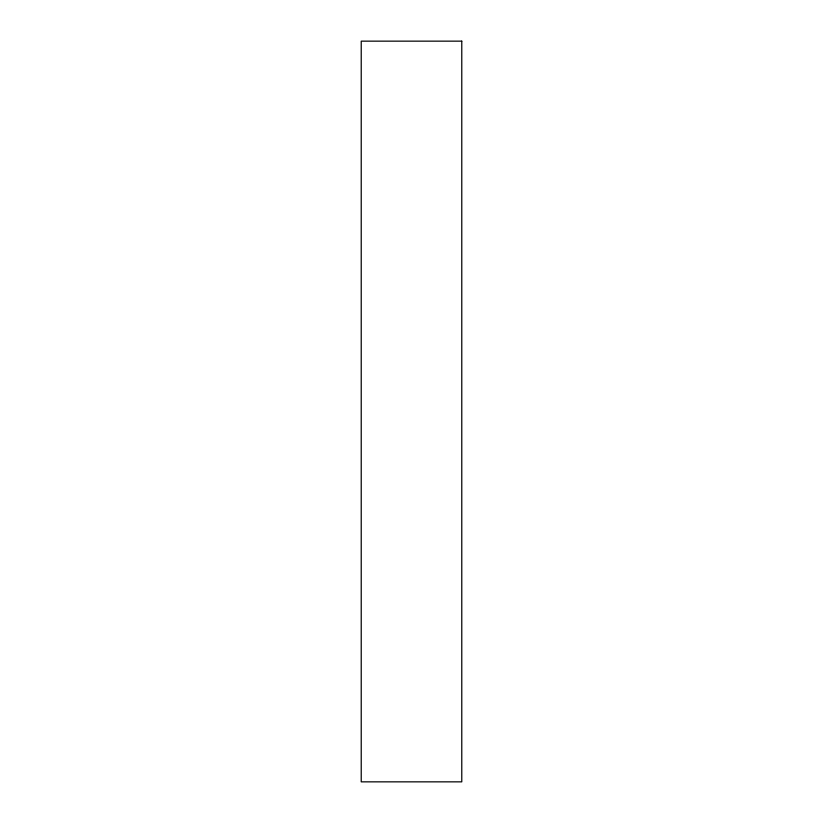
<?xml version="1.0" encoding="UTF-8"?>
<svg xmlns="http://www.w3.org/2000/svg" width="823" height="823" viewBox="0 0 823 823"><rect width="100%" height="100%" fill="white"/><g stroke="black" fill="none" stroke-linecap="round" stroke-linejoin="round"><path stroke-width="1.23" d="M461.775 41.15L361.225 41.15L361.225 781.85L461.775 781.85L461.775 41.15"/></g></svg>
